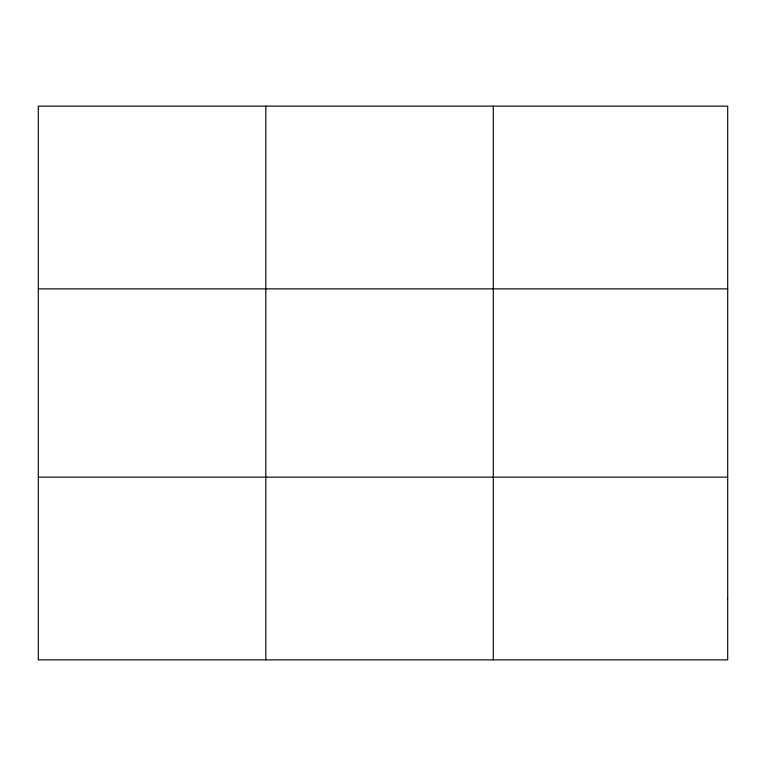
<?xml version="1.0" encoding="UTF-8"?>
<svg xmlns="http://www.w3.org/2000/svg" width="766" height="766" viewBox="0 0 766 766"><rect width="100%" height="100%" fill="white"/><g stroke="black" fill="none" stroke-linecap="round" stroke-linejoin="round"><path stroke-width="1.15" d="M265.802 659.861L265.802 106.139M493.304 659.861L493.304 106.139M38.3 288.868L727.7 288.868M38.3 477.132L727.7 477.132M727.7 598.945L727.7 659.861L38.3 659.861L38.3 106.139L727.7 106.139L727.7 598.945"/></g></svg>
